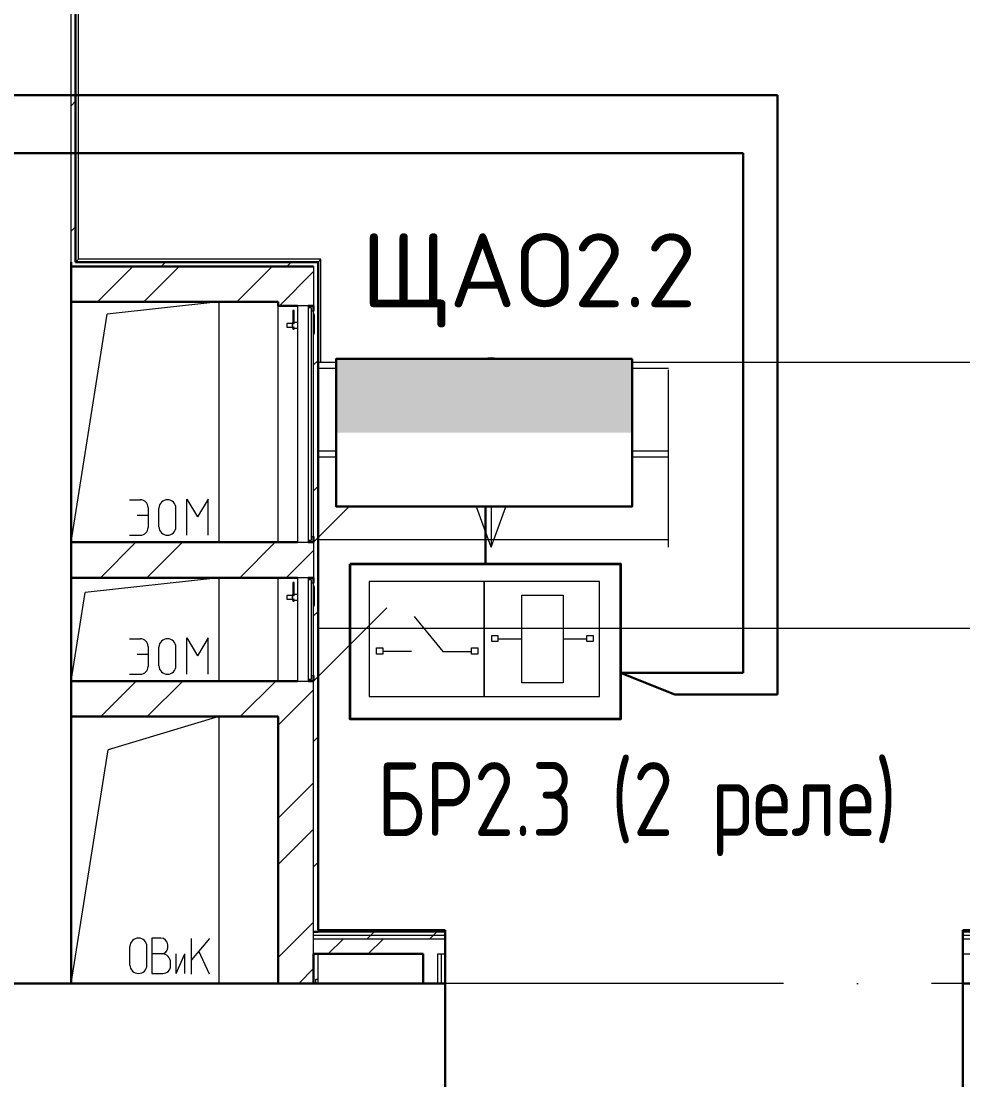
# Model space of a CAD drawing. Header units: millimetres. Extents: x -1073752 to 1436911, y -1379358 to 94781.
# Drawn here: x -885976 to -882793, y -991082 to -987501 of the extents above; entities that cross this region are included whole.
import ezdxf
from ezdxf.enums import TextEntityAlignment as Align

# ---------------------------------------------------------------- set-up
doc = ezdxf.new("R2010")
doc.units = ezdxf.units.MM
doc.set_wipeout_variables(frame=1)
doc.linetypes.add('ADSK_Линия сетки', pattern=[25, 20, -2.5, 0, -2.5])
doc.layers.add('PDF _АК RS-485', color=30, linetype='Continuous', true_color=0xff7f00)
doc.layers.add('RC-Позиционные_обозначения', color=7, linetype='Continuous')
for name, color, linetype, lineweight in [('RC-Шкафы', 1, 'Continuous', 30), ('Аннотация', 7, 'Continuous', 18), ('Лестницы', 7, 'Continuous', 9), ('лс', 5, 'Continuous', 30), ('Оборудование', 7, 'Continuous', 18), ('Ограждение', 252, 'Continuous', 9), ('Оси', 252, 'Continuous', 9), ('Перекрытие', 252, 'Continuous', 18), ('пожарка', 6, 'Continuous', 35), ('Стены внутренние', 7, 'Continuous', 18), ('Стены наружные', 7, 'Continuous', 18), ('Стены штриховка', 7, 'Continuous', 9), ('Узлы', 7, 'Continuous', 18)]:
    doc.layers.add(name, color=color, linetype=linetype, lineweight=lineweight)
doc.layers.add('Линии', color=7, linetype='Continuous', lineweight=9, true_color=0x00a600)
doc.styles.add('ICOCPEUR', font='isocpeur.ttf', dxfattribs={"height": 250})
doc.styles.add('RubezhCAD', font='isocpeur.ttf')
doc.styles.get("Standard").update_dxf_attribs({"font": 'arial.ttf'})

# ---------------------------------------------------------------- blocks, each defined once
blk = doc.blocks.new('2 этаж')
at = {"color": 251, "lineweight": 18, "true_color": 0x636466}
for p, q in [((138115.1, 17023.1), (138115.1, 17085.7)), ((138172.5, 17023.1), (138172.5, 17085.7)), ((138219.3, 17114.4), (138189.3, 17114.4)), ((138189.3, 17114.4), (138189.3, 16994.4)), ((138242.6, 17081.1), (138242.6, 17091.1)), ((138383.5, 17112.4), (138323.5, 17040.9)), ((138323.5, 16992.4), (138323.5, 17112.4)), ((138222.6, 17061.1), (138189.3, 17061.1)), ((138271.7, 16994.4), (138300.4, 17061.1)), ((138271.7, 16994.4), (138271.7, 17061.1)), ((138300.4, 16994.4), (138300.4, 17061.1)), ((138383.5, 16992.4), (138347.5, 17069.5)), ((138252.6, 17021.1), (138252.6, 17031.1)), ((138189.3, 16994.4), (138226, 16994.4))]:
    blk.add_line(p, q, dxfattribs=at)
for centre, radius, start, end in [((138143.8, 17085.7), 28.7, 0, 180), ((138219.3, 17091.1), 23.3, 0, 90), ((138222.6, 17081.1), 20, 270, 0), ((138222.6, 17031.1), 30, 0, 90), ((138143.8, 17023.1), 28.7, 180, 0), ((138226, 17021.1), 26.7, 270, 0)]:
    blk.add_arc(centre, radius, start, end, dxfattribs=at)
at = {"layer": 'Аннотация', "color": 251, "lineweight": 20, "true_color": 0x636466}
for q in [(139233.4, 18717.7), (139438.6, 18717.7)]:
    blk.add_line((139336, 18435.8), q, dxfattribs=at)
blk.add_circle((139336, 19027.7), 50, dxfattribs=at)
at = {"layer": 'Лестницы', "color": 251, "true_color": 0x636466}
for p, q in [((139936, 19060.7), (138751, 19060.7)), ((139936, 19040.7), (138751, 19040.7)), ((139936, 18760.8), (138751, 18760.8)), ((139936, 18740.8), (138751, 18740.8)), ((139936, 18460.8), (138751, 18460.8))]:
    blk.add_line(p, q, dxfattribs=at)
at = {"layer": 'Линии', "color": 251, "lineweight": 18, "ltscale": 100, "true_color": 0x636466}
for p, q in [((138415.6, 19265.7), (138038.5, 19224.3)), ((138415.6, 19265.7), (138415.6, 18453.1)), ((137916, 18453.1), (138038.5, 19224.3)), ((138113.9, 18596.6), (138150.5, 18596.6)), ((138307, 18599.2), (138343.5, 18539.2)), ((138307, 18476.6), (138307, 18599.2)), ((138380, 18599.2), (138343.5, 18539.2)), ((138380, 18476.6), (138380, 18599.2)), ((138176.6, 18570.5), (138176.6, 18502.7)), ((138213.1, 18505.3), (138213.1, 18567.9)), ((138270.5, 18505.3), (138270.5, 18567.9)), ((138140, 18544.4), (138176.6, 18544.4)), ((138113.9, 18476.6), (138150.5, 18476.6)), ((138415.6, 18333.1), (137963.7, 18283.4)), ((138415.6, 18333.1), (138415.6, 17983.1)), ((137916, 17983.1), (137963.7, 18283.4)), ((138113.9, 18126.6), (138150.5, 18126.6)), ((138307, 18129.2), (138343.5, 18069.2)), ((138307, 18006.6), (138307, 18129.2)), ((138380, 18129.2), (138343.5, 18069.2)), ((138380, 18006.6), (138380, 18129.2)), ((138176.6, 18100.5), (138176.6, 18032.7)), ((138213.1, 18035.3), (138213.1, 18097.9)), ((138270.5, 18035.3), (138270.5, 18097.9)), ((138140, 18074.4), (138176.6, 18074.4)), ((138113.9, 18006.6), (138150.5, 18006.6)), ((138415.6, 17863.1), (138040.9, 17750.3)), ((138415.6, 17863.1), (138415.6, 16960.7)), ((137916, 16960.7), (138040.9, 17750.3))]:
    blk.add_line(p, q, dxfattribs=at)
at = {"layer": 'Линии', "color": 251, "ltscale": 100, "true_color": 0x636466}
blk.add_line((139936, 18435.8), (139936, 19035.7), dxfattribs=at)
at = {"layer": 'Линии', "color": 251, "lineweight": 18, "true_color": 0x636466}
for centre, radius, start, end in [((138150.5, 18570.5), 26.1, 0, 90), ((138241.8, 18567.9), 28.7, 0, 180), ((138150.5, 18502.7), 26.1, 270, 0), ((138241.8, 18505.3), 28.7, 180, 0), ((138150.5, 18100.5), 26.1, 0, 90), ((138241.8, 18097.9), 28.7, 0, 180), ((138150.5, 18032.7), 26.1, 270, 0), ((138241.8, 18035.3), 28.7, 180, 0)]:
    blk.add_arc(centre, radius, start, end, dxfattribs=at)
at = {"layer": 'Оборудование', "color": 251, "true_color": 0x636466}
for p, q in [((138665.6, 19237.2), (138665.6, 19191.4)), ((138670.6, 19237.2), (138665.6, 19237.2)), ((138670.6, 19191.4), (138670.6, 19237.2)), ((138717.4, 19253.1), (138681, 19253.1)), ((138681, 19253.1), (138681, 18453.1)), ((138718.3, 18454), (138718.3, 19252.2)), ((138728.1, 19246.1), (138718.3, 19246.1)), ((138729, 18461), (138729, 19245.1)), ((138736, 19234.1), (138730.5, 19234.1)), ((138736, 18472.1), (138736, 19234.1)), ((138663.2, 19192.7), (138645.7, 19192.7)), ((138645.7, 19192.7), (138645.7, 19180.5)), ((138665.1, 19194.7), (138663.2, 19192.7)), ((138663.2, 19192.7), (138663.2, 19180.5)), ((138681, 19196.2), (138665.1, 19196.2)), ((138665.1, 19196.2), (138665.1, 19176.9)), ((138738, 19225.1), (138736, 19225.1)), ((138738, 19221.1), (138738, 19225.1)), ((138738, 19221.1), (138738, 19225.1)), ((138738, 19221.1), (138738, 19160.6)), ((138645.7, 19180.5), (138663.2, 19180.5)), ((138663.2, 19180.5), (138665.1, 19178.5)), ((138665.1, 19176.9), (138681, 19176.9)), ((138665.6, 19181.8), (138665.6, 19173.5)), ((138665.6, 19173.5), (138670.6, 19173.5)), ((138670.6, 19173.5), (138670.6, 19181.8)), ((138736, 19156.6), (138738, 19156.6)), ((138738, 19156.6), (138738, 19160.6)), ((138738, 19156.6), (138738, 19160.6)), ((138736, 18453.1), (139301.7, 19018.8)), ((138681, 18453.1), (138717.4, 18453.1)), ((138718.3, 18460.1), (138728.1, 18460.1)), ((138730.5, 18472.1), (138736, 18472.1)), ((138717.4, 18333.1), (138681, 18333.1)), ((138681, 18333.1), (138681, 17983.1)), ((138665.6, 18317.2), (138665.6, 18271.4)), ((138670.6, 18317.2), (138665.6, 18317.2)), ((138670.6, 18271.4), (138670.6, 18317.2)), ((138718.3, 17984), (138718.3, 18332.2)), ((138728.1, 18326.1), (138718.3, 18326.1)), ((138729, 17991), (138729, 18325.1)), ((138736, 18314.1), (138730.5, 18314.1)), ((138736, 18002.1), (138736, 18314.1)), ((138738, 18305.1), (138736, 18305.1)), ((138738, 18301.1), (138738, 18305.1)), ((138738, 18301.1), (138738, 18305.1)), ((138738, 18301.1), (138738, 18240.6)), ((138663.2, 18272.7), (138645.7, 18272.7)), ((138645.7, 18272.7), (138645.7, 18260.5)), ((138665.1, 18274.7), (138663.2, 18272.7)), ((138663.2, 18272.7), (138663.2, 18260.5)), ((138681, 18276.2), (138665.1, 18276.2)), ((138665.1, 18276.2), (138665.1, 18256.9)), ((138665.6, 18261.8), (138665.6, 18253.5)), ((138670.6, 18253.5), (138670.6, 18261.8)), ((138645.7, 18260.5), (138663.2, 18260.5)), ((138663.2, 18260.5), (138665.1, 18258.5)), ((138665.1, 18256.9), (138681, 18256.9)), ((138665.6, 18253.5), (138670.6, 18253.5)), ((138736, 18236.6), (138738, 18236.6)), ((138736, 17983.1), (138983.5, 18230.6)), ((138738, 18236.6), (138738, 18240.6)), ((138738, 18236.6), (138738, 18240.6)), ((138729.2, 18011.1), (138728.1, 18011.1)), ((138728.1, 18011.1), (138729.2, 18011.1)), ((138681, 17983.1), (138717.4, 17983.1)), ((138718.3, 17990.1), (138728.1, 17990.1)), ((138730.5, 18002.1), (138736, 18002.1))]:
    blk.add_line(p, q, dxfattribs=at)
for points, knots in [([(138718.3, 19252.2), (138718.3, 19252.3), (138718.3, 19252.4), (138718.2, 19252.5), (138718.2, 19252.7), (138718, 19252.8), (138717.9, 19253), (138717.6, 19253.1), (138717.5, 19253.1), (138717.4, 19253.1)], [0, 0, 0, 0, 0.166667, 0.25, 0.333333, 0.5, 0.666667, 0.833333, 1, 1, 1, 1]), ([(138729, 19245.1), (138729, 19245.2), (138729, 19245.3), (138728.9, 19245.5), (138728.9, 19245.6), (138728.8, 19245.7), (138728.7, 19245.9), (138728.5, 19246), (138728.3, 19246.1), (138728.1, 19246.1), (138728.1, 19246.1)], [0, 0, 0, 0, 0.166667, 0.25, 0.333333, 0.416667, 0.541667, 0.666667, 0.833333, 1, 1, 1, 1]), ([(138730.5, 19234.1), (138730.4, 19234.1), (138730.2, 19234.1), (138730, 19234.2), (138729.8, 19234.3), (138729.6, 19234.4), (138729.5, 19234.5), (138729.3, 19234.7), (138729.2, 19234.9), (138729.1, 19235), (138729, 19235.3), (138729, 19235.5), (138729, 19235.6)], [0, 0, 0, 0, 0.166667, 0.25, 0.333333, 0.416667, 0.5, 0.583333, 0.666667, 0.75, 0.833333, 1, 1, 1, 1]), ([(138717.4, 18453.1), (138717.5, 18453.1), (138717.6, 18453.1), (138717.9, 18453.2), (138718, 18453.3), (138718.2, 18453.5), (138718.2, 18453.6), (138718.3, 18453.8), (138718.3, 18453.9), (138718.3, 18454)], [-1, -1, -1, -1, -0.833333, -0.666667, -0.5, -0.333333, -0.25, -0.166667, 0, 0, 0, 0]), ([(138728.1, 18460.1), (138728.1, 18460.1), (138728.3, 18460.1), (138728.5, 18460.2), (138728.7, 18460.3), (138728.8, 18460.4), (138728.9, 18460.6), (138728.9, 18460.7), (138729, 18460.8), (138729, 18461), (138729, 18461)], [-1, -1, -1, -1, -0.833333, -0.666667, -0.541667, -0.416667, -0.333333, -0.25, -0.166667, 0, 0, 0, 0]), ([(138729, 18470.6), (138729, 18470.7), (138729, 18470.9), (138729.1, 18471.1), (138729.2, 18471.3), (138729.3, 18471.5), (138729.5, 18471.6), (138729.6, 18471.8), (138729.8, 18471.9), (138730, 18472), (138730.2, 18472.1), (138730.4, 18472.1), (138730.5, 18472.1)], [-1, -1, -1, -1, -0.833333, -0.75, -0.666667, -0.583333, -0.5, -0.416667, -0.333333, -0.25, -0.166667, 0, 0, 0, 0]), ([(138718.3, 18332.2), (138718.3, 18332.3), (138718.3, 18332.4), (138718.2, 18332.5), (138718.2, 18332.7), (138718, 18332.8), (138717.9, 18333), (138717.6, 18333.1), (138717.5, 18333.1), (138717.4, 18333.1)], [0, 0, 0, 0, 0.166667, 0.25, 0.333333, 0.5, 0.666667, 0.833333, 1, 1, 1, 1]), ([(138729, 18325.1), (138729, 18325.2), (138729, 18325.3), (138728.9, 18325.5), (138728.9, 18325.6), (138728.8, 18325.7), (138728.7, 18325.9), (138728.5, 18326), (138728.3, 18326.1), (138728.1, 18326.1), (138728.1, 18326.1)], [0, 0, 0, 0, 0.166667, 0.25, 0.333333, 0.416667, 0.541667, 0.666667, 0.833333, 1, 1, 1, 1]), ([(138730.5, 18314.1), (138730.4, 18314.1), (138730.2, 18314.1), (138730, 18314.2), (138729.8, 18314.3), (138729.6, 18314.4), (138729.5, 18314.5), (138729.3, 18314.7), (138729.2, 18314.9), (138729.1, 18315), (138729, 18315.3), (138729, 18315.5), (138729, 18315.6)], [0, 0, 0, 0, 0.166667, 0.25, 0.333333, 0.416667, 0.5, 0.583333, 0.666667, 0.75, 0.833333, 1, 1, 1, 1]), ([(138717.4, 17983.1), (138717.5, 17983.1), (138717.6, 17983.1), (138717.9, 17983.2), (138718, 17983.3), (138718.2, 17983.5), (138718.2, 17983.6), (138718.3, 17983.8), (138718.3, 17983.9), (138718.3, 17984)], [-1, -1, -1, -1, -0.833333, -0.666667, -0.5, -0.333333, -0.25, -0.166667, 0, 0, 0, 0]), ([(138728.1, 17990.1), (138728.1, 17990.1), (138728.3, 17990.1), (138728.5, 17990.2), (138728.7, 17990.3), (138728.8, 17990.4), (138728.9, 17990.6), (138728.9, 17990.7), (138729, 17990.8), (138729, 17991), (138729, 17991)], [-1, -1, -1, -1, -0.833333, -0.666667, -0.541667, -0.416667, -0.333333, -0.25, -0.166667, 0, 0, 0, 0]), ([(138729, 18000.6), (138729, 18000.7), (138729, 18000.9), (138729.1, 18001.1), (138729.2, 18001.3), (138729.3, 18001.5), (138729.5, 18001.6), (138729.6, 18001.8), (138729.8, 18001.9), (138730, 18002), (138730.2, 18002.1), (138730.4, 18002.1), (138730.5, 18002.1)], [-1, -1, -1, -1, -0.833333, -0.75, -0.666667, -0.583333, -0.5, -0.416667, -0.333333, -0.25, -0.166667, 0, 0, 0, 0])]:
    blk.add_open_spline(points, degree=3, knots=knots, dxfattribs=at)
at = {"layer": 'Ограждение', "color": 251, "true_color": 0x636466}
for p, q in [((137941, 19410.7), (137941, 22705.7)), ((137941, 19410.7), (137931, 19400.7)), ((138761, 19410.7), (137941, 19410.7)), ((138761, 19410.7), (138751, 19400.7)), ((138761, 19060.7), (138761, 19410.7)), ((152841.3, 19060.7), (139936, 19060.7)), ((152841.3, 18160.7), (138751, 18160.7)), ((138751, 16960.7), (138751, 17060.7))]:
    blk.add_line(p, q, dxfattribs=at)
at = {"layer": 'Оси', "color": 251, "linetype": 'ADSK_Линия сетки', "ltscale": 100, "true_color": 0x636466}
blk.add_line((165326, 16960.7), (93603.7, 16960.7), dxfattribs=at)
at = {"layer": 'Перекрытие', "color": 251, "ltscale": 100, "true_color": 0x636466}
for p, q in [((138415.6, 19265.7), (138415.6, 18453.1)), ((139936, 18460.7), (138751, 18460.7)), ((138415.6, 18333.1), (138415.6, 17983.1)), ((138415.6, 17863.1), (138415.6, 16960.7))]:
    blk.add_line(p, q, dxfattribs=at)
at = {"layer": 'Стены внутренние', "color": 251, "true_color": 0x636466}
blk.add_line((137916, 19400.7), (137916, 24405.7), dxfattribs=at)
at = {"layer": 'Стены внутренние', "color": 251, "lineweight": 30, "true_color": 0x636466}
for p, q in [((137916, 18453.1), (137916, 19265.7)), ((137916, 17983.1), (137916, 18333.1)), ((137916, 16960.7), (137916, 17863.1)), ((137526, 16960.7), (138616, 16960.7)), ((137916, 16960.7), (137526, 16960.7)), ((138736, 16960.7), (139106, 16960.7)), ((139181, 16960.7), (139181, 16258.7)), ((140931, 16960.7), (140931, 16258.7))]:
    blk.add_line(p, q, dxfattribs=at)
at = {"layer": 'Стены наружные', "color": 251, "lineweight": 30, "true_color": 0x636466}
for p, q in [((137931, 19400.7), (137931, 22705.7)), ((137916, 19265.7), (137916, 19400.7)), ((137916, 19385.7), (138736, 19385.7)), ((137931, 19400.7), (138751, 19400.7)), ((138751, 19400.7), (138751, 17140.7)), ((138616, 19265.7), (137916, 19265.7)), ((138616, 19265.7), (138616, 19253.1)), ((138616, 19253.1), (138681, 19253.1)), ((138717.6, 19253.1), (138736, 19253.1)), ((138736, 19234.1), (138736, 19253.1)), ((137916, 18453.1), (138681, 18453.1)), ((137916, 18333.1), (137916, 18453.1)), ((138717.6, 18453.1), (138736, 18453.1)), ((138736, 18453.1), (138736, 18472.1)), ((138681, 18333.1), (137916, 18333.1)), ((138717.6, 18333.1), (138736, 18333.1)), ((138736, 18314.1), (138736, 18333.1)), ((137916, 17983.1), (138681, 17983.1)), ((137916, 17863.1), (137916, 17983.1)), ((138717.6, 17983.1), (138736, 17983.1)), ((138736, 17983.1), (138736, 18002.1)), ((138616, 17863.1), (137916, 17863.1)), ((138616, 16960.7), (138616, 17863.1)), ((138751, 17135.7), (138736, 17135.7)), ((138751, 17135.7), (138736, 17135.7)), ((139181, 17140.7), (138751, 17140.7)), ((139181, 17060.7), (139181, 17140.7)), ((142011, 17140.7), (140931, 17140.7)), ((140931, 17060.7), (140931, 17140.7)), ((139106, 17060.7), (138736, 17060.7)), ((138736, 17060.7), (138736, 16960.7)), ((139106, 16960.7), (139106, 17060.7)), ((139181, 17060.7), (139181, 16960.7)), ((140931, 16960.7), (140931, 17060.7)), ((138616, 16960.7), (138736, 16960.7)), ((139106, 16960.7), (139181, 16960.7)), ((140931, 16960.7), (141006, 16960.7))]:
    blk.add_line(p, q, dxfattribs=at)
at = {"layer": 'Стены наружные', "color": 251, "linetype": 'Continuous', "lineweight": 9, "true_color": 0x636466}
for p, q in [((137916, 19929.5), (137931, 19944.5)), ((137916, 19505.2), (137931, 19520.2)), ((138004.8, 19265.7), (138124.8, 19385.7)), ((138162, 19265.7), (138282, 19385.7)), ((138220.8, 19385.7), (138235.8, 19400.7)), ((138476.3, 19265.7), (138596.3, 19385.7)), ((138645.1, 19385.7), (138660.1, 19400.7)), ((138620.8, 19253.1), (138736, 19368.3)), ((138736.1, 19052.5), (138751, 19067.4)), ((138736.3, 18628.4), (138751, 18643.2)), ((138015.1, 18333.1), (138135.1, 18453.1)), ((138172.2, 18333.1), (138292.2, 18453.1)), ((138486.5, 18333.1), (138606.5, 18453.1)), ((138643.7, 18333.1), (138736, 18425.4)), ((138736, 18203.9), (138751, 18218.9)), ((138016.5, 17863.1), (138136.5, 17983.1)), ((138173.7, 17863.1), (138293.7, 17983.1)), ((138488, 17863.1), (138608, 17983.1)), ((138616, 17833.9), (138736, 17953.9)), ((138736, 17779.6), (138751, 17794.6)), ((138616, 17519.6), (138736, 17639.6)), ((138616, 17362.5), (138736, 17482.5)), ((138736, 17355.4), (138751, 17370.4)), ((138616, 17048.2), (138736, 17168.2)), ((138915.7, 17110.7), (138928.2, 17123.2)), ((138928.2, 17123.2), (138940.7, 17135.7)), ((138940.7, 17135.7), (138945.7, 17140.7)), ((139127.8, 17110.7), (139140.3, 17123.2)), ((139140.3, 17123.2), (139152.8, 17135.7)), ((138785.7, 17060.7), (138835.7, 17110.7)), ((138920.7, 17060.7), (138970.7, 17110.7)), ((138685.7, 16960.7), (138736, 17011))]:
    blk.add_line(p, q, dxfattribs=at)
at = {"layer": 'Стены наружные', "color": 251, "true_color": 0x636466}
for p, q in [((138616, 18453.1), (138616, 19253.1)), ((138616, 17983.1), (138616, 18333.1)), ((138743.5, 16975.7), (138751, 16975.7)), ((138743.5, 16960.7), (138743.5, 16975.7))]:
    blk.add_line(p, q, dxfattribs=at)
at = {"layer": 'Стены штриховка', "color": 251, "true_color": 0x636466}
for p, q in [((138736, 19385.7), (138736, 19253.1)), ((138736, 18453.1), (138736, 18333.1)), ((138736, 17060.7), (138736, 17983.1)), ((139181, 17123.2), (138736, 17123.2)), ((138751, 17135.7), (139181, 17135.7)), ((139181, 17135.7), (138751, 17135.7)), ((140931, 17135.7), (142011, 17135.7)), ((142011, 17135.7), (140931, 17135.7)), ((142011, 17123.2), (140931, 17123.2)), ((139181, 17110.7), (138736, 17110.7)), ((142011, 17110.7), (140931, 17110.7)), ((139156, 16960.7), (139156, 17060.7)), ((139156, 17060.7), (139181, 17060.7)), ((139168.5, 16960.7), (139168.5, 17060.7)), ((140931, 17060.7), (140956, 17060.7))]:
    blk.add_line(p, q, dxfattribs=at)
at = {"layer": 'Узлы', "color": 251, "true_color": 0x636466}
blk.add_line((139336, 19027.7), (139336, 18435.8), dxfattribs=at)
blk = doc.blocks.new('RC-UGO-SHS-01')
blk.add_attdef('PSTN', text='', height=2.5).set_placement((6.012, 2.531), align=Align.BOTTOM_CENTER)
blk.add_wipeout([(-5, 2.5), (-5, -2.5), (5, -2.5), (5, 2.5)])
h = blk.add_hatch(color=256)
h.dxf.hatch_style = 1
h.paths.add_polyline_path([(5, -2.5), (5, 0), (-5, 0), (-5, -2.5)])
blk.add_lwpolyline([(-5, -2.5), (5, -2.5), (5, 2.5), (-5, 2.5)], close=True)
blk = doc.blocks.new('A$C621463D6')
at = {"color": 18, "lineweight": 35, "true_color": 0x000000, "flags": 128}
blk.add_lwpolyline([(0, 524.9), (914.4, 524.9), (914.4, 0), (0, 0), (0, 524.9)], dxfattribs=at)
at = {"color": 18, "lineweight": 18, "true_color": 0x000000, "flags": 128}
for points in [[(63.5, 76.2), (453, 76.2), (453, 465.7), (63.5, 465.7), (63.5, 76.2)], [(453, 76.2), (842.4, 76.2), (842.4, 465.7), (453, 465.7), (453, 76.2)], [(719.7, 419.1), (719.7, 122.8), (580, 122.8), (580, 419.1), (719.7, 419.1)], [(215.9, 347.1), (313.3, 228.6), (410.6, 228.6)], [(499.5, 283.6), (499.5, 262.5), (478.4, 262.5), (478.4, 283.6), (499.5, 283.6)], [(580, 270.9), (499.5, 270.9)], [(800.1, 270.9), (719.7, 270.9)], [(821.3, 283.6), (821.3, 262.5), (800.1, 262.5), (800.1, 283.6), (821.3, 283.6)], [(110.1, 241.3), (110.1, 220.1), (88.9, 220.1), (88.9, 241.3), (110.1, 241.3)], [(207.4, 228.6), (110.1, 228.6)], [(431.8, 241.3), (431.8, 220.1), (410.6, 220.1), (410.6, 241.3), (431.8, 241.3)]]:
    blk.add_lwpolyline(points, dxfattribs=at)

msp = doc.modelspace()

# ---------------------------------------------------------------- linework, layer by layer
at = {"layer": 'PDF _АК RS-485', "linetype": 'ByBlock', "lineweight": 30, "ltscale": 100}
for p, q in [((-883419.3, -987751.9), (-889655.7, -987751.9)), ((-883419.3, -989778), (-883419.3, -987751.9)), ((-889452.6, -987947.3), (-883535.5, -987947.3)), ((-883535.5, -987947.3), (-883535.5, -989705.2)), ((-883535.5, -989705.2), (-883949.5, -989705.2)), ((-883949.5, -989705.2), (-883766, -989778)), ((-883766, -989778), (-883419.3, -989778))]:
    msp.add_line(p, q, dxfattribs=at)
at = {"layer": 'лс'}
msp.add_line((-884406.7, -989337), (-884406.7, -989142.9), dxfattribs=at)

# ---------------------------------------------------------------- block references
msp.add_blockref('2 этаж', (-1023723.7, -1007716.5))
msp.add_blockref('A$C621463D6', (-884863.9, -989862), dxfattribs=at)

# ---------------------------------------------------------------- texts
at = {"layer": 'пожарка', "color": 7, "lineweight": 25, "ltscale": 100, "insert": (-884774.1, -990007.2, 0), "char_height": 250, "width": 2529.185, "attachment_point": 1, "style": 'ICOCPEUR'}
msp.add_mtext('{\\W0.8;БР2.3 (2 реле)}', dxfattribs=at)

# ---------------------------------------------------------------- next in the draw order: block references
at = {"layer": 'RC-Шкафы', "ltscale": 50}
ref = msp.add_blockref('RC-UGO-SHS-01', (-884410.9, -988892.9), dxfattribs=dict(at, xscale=100, yscale=100, zscale=100, rotation=180))
ref.add_attrib('PSTN', 'ЩАО2.2', (-884827.2, -988468.8), dxfattribs={"layer": 'RC-Позиционные_обозначения', "height": 250, "style": 'RubezhCAD'})

doc.saveas('drawing.dxf')
